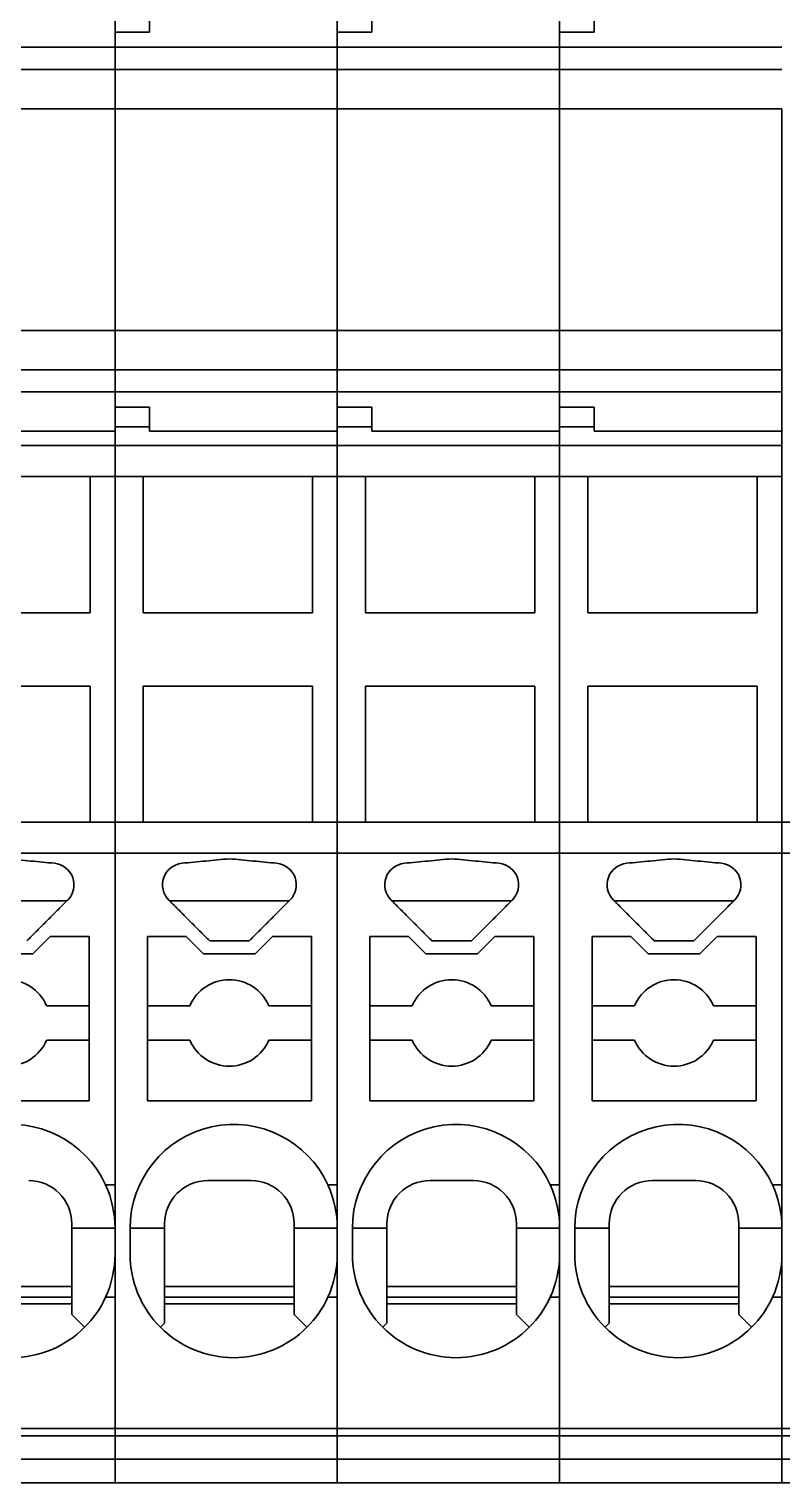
# Model space of a CAD drawing. Header units: millimetres. Extents: x 7 to 587, y 2 to 418.
# Drawn here: x 169.31 to 186.75, y 216 to 249.66 of the extents above; entities that cross this region are included whole.
import ezdxf

# ---------------------------------------------------------------- set-up
doc = ezdxf.new("R2010")
doc.units = ezdxf.units.MM
doc.layers.add('GR1_01', color=7, linetype='Continuous')

# ---------------------------------------------------------------- blocks, each defined once
blk = doc.blocks.new('BLKF123')
at = {"layer": 'GR1_01', "color": 3, "linetype": 'Continuous', "lineweight": 35}
for p, q in [((171.3, 250.15), (171.3, 249.24)), ((171.3, 249.24), (166.15, 249.24)), ((171.3, 248.728), (171.3, 249.24)), ((171.3, 248.728), (166.15, 248.728)), ((171.3, 248.728), (171.3, 247.816)), ((171.3, 247.816), (166.15, 247.816)), ((171.3, 247.816), (171.3, 242.684)), ((171.3, 242.684), (166.15, 242.684)), ((171.3, 241.772), (171.3, 242.684)), ((171.3, 241.772), (166.15, 241.772)), ((171.3, 241.772), (171.3, 241.26)), ((166.15, 241.26), (171.3, 241.26)), ((171.3, 240.35), (171.3, 241.26)), ((166.15, 240.018), (171.3, 240.018)), ((171.3, 240.35), (166.95, 240.35)), ((171.3, 240.018), (171.3, 240.35)), ((171.3, 239.3), (171.3, 240.018)), ((170.725, 239.3), (166.8, 239.3)), ((170.725, 236.15), (170.725, 239.3)), ((171.3, 239.3), (170.725, 239.3)), ((171.3, 239.3), (171.3, 231.3)), ((166.8, 236.15), (170.725, 236.15)), ((166.8, 234.45), (170.725, 234.45)), ((170.725, 234.45), (170.725, 231.3)), ((170.725, 231.3), (166.8, 231.3)), ((171.3, 231.3), (170.725, 231.3)), ((171.3, 230.582), (171.3, 231.3)), ((171.3, 230.582), (166.15, 230.582)), ((171.3, 222.9), (171.3, 230.582)), ((167.413, 229.48), (170.187, 229.48)), ((169.8, 228.65), (169.4, 228.25)), ((170.7, 228.65), (169.8, 228.65)), ((170.7, 227.05), (170.7, 228.65)), ((169.4, 228.25), (168.2, 228.25)), ((169.717, 227.05), (170.7, 227.05)), ((170.7, 226.25), (170.7, 227.05)), ((170.7, 226.25), (169.717, 226.25)), ((170.7, 224.85), (170.7, 226.25)), ((166.9, 224.85), (170.7, 224.85)), ((171.3, 222.9), (171.082, 222.9)), ((171.3, 221.9), (171.3, 222.9)), ((170.3, 222), (170.3, 221.9)), ((170.3, 221.9), (171.3, 221.9)), ((170.3, 220.55), (170.3, 221.9)), ((171.3, 221.9), (171.3, 221.3)), ((171.3, 220.3), (171.3, 221.3)), ((170.3, 220.55), (167.3, 220.55)), ((170.3, 220.3), (170.3, 220.55)), ((170.3, 220.3), (167.3, 220.3)), ((170.3, 220.15), (170.3, 220.3)), ((171.3, 220.3), (171.082, 220.3)), ((171.3, 217.257), (171.3, 220.3)), ((167.3, 220.15), (170.3, 220.15)), ((170.3, 219.9), (170.3, 220.15)), ((170.3, 219.9), (170.597, 219.603)), ((171.3, 217.257), (166.15, 217.257)), ((171.3, 217.257), (171.3, 217.088)), ((171.3, 217.088), (166.15, 217.088)), ((171.3, 217.088), (171.3, 216.548)), ((166.15, 216.548), (171.3, 216.548)), ((171.3, 216.548), (171.3, 216)), ((171.3, 216), (166.15, 216))]:
    blk.add_line(p, q, dxfattribs=at)
for centre, radius, start, end in [((169.85, 229.85), 0.5, 315, 84.5597), ((168.8, 226.65), 1, 23.5782, 156.4218), ((168.8, 226.65), 1, 203.5782, 336.4218), ((168.9, 221.9), 2.4, 24.6243, 180), ((169.3, 222), 1, 0, 90), ((168.9, 221.9), 2.4, 0, 24.6243), ((168.9, 221.3), 2.4, 335.3757, 0), ((168.9, 221.3), 2.4, 315, 335.3757), ((168.9, 221.3), 2.4, 225, 315)]:
    blk.add_arc(centre, radius, start, end, dxfattribs=at)
for points in [[(169.897, 230.348), (169.806, 230.356), (169.623, 230.374), (169.349, 230.4), (169.074, 230.426), (168.891, 230.444), (168.8, 230.452)], [(170.204, 229.496), (170.201, 229.494), (170.195, 229.488), (170.19, 229.483), (170.187, 229.48)]]:
    blk.add_open_spline(points, degree=3, dxfattribs=at)
blk.add_open_spline([(170.187, 229.48), (170.111, 229.404), (169.959, 229.252), (169.728, 229.02), (169.494, 228.787), (169.336, 228.629), (169.257, 228.55)], degree=3, knots=[0, 0, 0, 0, 0.323038, 0.646076, 0.980696, 1.315315, 1.315315, 1.315315, 1.315315], dxfattribs=at)
blk = doc.blocks.new('BLKF124')
at = {"layer": 'GR1_01', "color": 3, "linetype": 'Continuous', "lineweight": 35}
for p, q in [((176.45, 250.15), (176.45, 249.24)), ((171.3, 249.593), (171.3, 250.049)), ((172.1, 250.049), (172.1, 249.593)), ((172.1, 249.593), (171.3, 249.593)), ((171.3, 249.24), (171.3, 249.593)), ((171.3, 248.728), (171.3, 249.24)), ((176.45, 249.24), (171.3, 249.24)), ((176.45, 248.728), (176.45, 249.24)), ((171.3, 247.816), (171.3, 248.728)), ((176.45, 248.728), (171.3, 248.728)), ((176.45, 248.728), (176.45, 247.816)), ((171.3, 242.684), (171.3, 247.816)), ((176.45, 247.816), (171.3, 247.816)), ((176.45, 247.816), (176.45, 242.684)), ((171.3, 241.772), (171.3, 242.684)), ((176.45, 242.684), (171.3, 242.684)), ((176.45, 241.772), (176.45, 242.684)), ((176.45, 241.772), (171.3, 241.772)), ((171.3, 241.772), (171.3, 241.26)), ((176.45, 241.772), (176.45, 241.26)), ((171.3, 240.907), (171.3, 241.26)), ((171.3, 241.26), (176.45, 241.26)), ((176.45, 240.35), (176.45, 241.26)), ((171.3, 240.451), (171.3, 240.907)), ((172.1, 240.907), (171.3, 240.907)), ((172.1, 240.907), (172.1, 240.451)), ((172.1, 240.451), (171.3, 240.451)), ((171.3, 240.018), (171.3, 240.451)), ((172.1, 240.451), (172.1, 240.35)), ((171.3, 240.018), (176.45, 240.018)), ((171.3, 239.3), (171.3, 240.018)), ((176.45, 240.35), (172.1, 240.35)), ((176.45, 240.018), (176.45, 240.35)), ((176.45, 239.3), (176.45, 240.018)), ((171.3, 231.3), (171.3, 239.3)), ((171.95, 239.3), (171.3, 239.3)), ((171.95, 236.15), (171.95, 239.3)), ((175.875, 239.3), (171.95, 239.3)), ((175.875, 236.15), (175.875, 239.3)), ((176.45, 239.3), (175.875, 239.3)), ((176.45, 239.3), (176.45, 231.3)), ((171.95, 236.15), (175.875, 236.15)), ((171.95, 234.45), (175.875, 234.45)), ((171.95, 234.45), (171.95, 231.3)), ((175.875, 234.45), (175.875, 231.3)), ((171.95, 231.3), (171.3, 231.3)), ((171.3, 230.582), (171.3, 231.3)), ((175.875, 231.3), (171.95, 231.3)), ((176.45, 231.3), (175.875, 231.3)), ((176.45, 230.582), (176.45, 231.3)), ((171.3, 217.257), (171.3, 230.582)), ((176.45, 230.582), (171.3, 230.582)), ((176.45, 222.9), (176.45, 230.582)), ((172.563, 229.48), (175.337, 229.48)), ((172.95, 228.65), (172.05, 228.65)), ((172.05, 228.65), (172.05, 227.05)), ((173.35, 228.25), (172.95, 228.65)), ((174.95, 228.65), (174.55, 228.25)), ((175.85, 228.65), (174.95, 228.65)), ((175.85, 227.05), (175.85, 228.65)), ((174.55, 228.25), (173.35, 228.25)), ((172.05, 227.05), (172.05, 226.25)), ((172.05, 227.05), (173.033, 227.05)), ((174.867, 227.05), (175.85, 227.05)), ((175.85, 226.25), (175.85, 227.05)), ((172.05, 226.25), (172.05, 224.85)), ((173.033, 226.25), (172.05, 226.25)), ((175.85, 226.25), (174.867, 226.25)), ((175.85, 224.85), (175.85, 226.25)), ((172.05, 224.85), (175.85, 224.85)), ((176.45, 222.9), (176.232, 222.9)), ((176.45, 221.9), (176.45, 222.9)), ((172.45, 221.9), (171.65, 221.9)), ((171.65, 221.9), (171.65, 221.3)), ((172.45, 222), (172.45, 221.9)), ((172.45, 221.9), (172.45, 220.55)), ((175.45, 222), (175.45, 221.9)), ((175.45, 221.9), (176.45, 221.9)), ((175.45, 220.55), (175.45, 221.9)), ((176.45, 221.9), (176.45, 221.3)), ((176.45, 220.3), (176.45, 221.3)), ((175.45, 220.55), (172.45, 220.55)), ((172.45, 220.55), (172.45, 220.3)), ((175.45, 220.3), (175.45, 220.55)), ((175.45, 220.3), (172.45, 220.3)), ((172.45, 220.3), (172.45, 220.15)), ((175.45, 220.15), (175.45, 220.3)), ((176.45, 220.3), (176.232, 220.3)), ((176.45, 217.257), (176.45, 220.3)), ((172.45, 220.15), (175.45, 220.15)), ((172.45, 220.15), (172.45, 219.7)), ((175.45, 219.9), (175.45, 220.15)), ((175.45, 219.9), (175.747, 219.603)), ((172.45, 219.7), (172.353, 219.603)), ((171.3, 217.088), (171.3, 217.257)), ((176.45, 217.257), (171.3, 217.257)), ((176.45, 217.257), (176.45, 217.088)), ((171.3, 216.548), (171.3, 217.088)), ((176.45, 217.088), (171.3, 217.088)), ((176.45, 217.088), (176.45, 216.548)), ((171.3, 216), (171.3, 216.548)), ((171.3, 216.548), (176.45, 216.548)), ((176.45, 216.548), (176.45, 216)), ((176.45, 216), (171.3, 216))]:
    blk.add_line(p, q, dxfattribs=at)
for centre, radius, start, end in [((172.9, 229.85), 0.5, 95.4406, 224.9997), ((175, 229.85), 0.5, 315, 84.5597), ((173.95, 226.65), 1, 23.5782, 156.4218), ((173.95, 226.65), 1, 203.5782, 336.4218), ((174.05, 221.9), 2.4, 24.6243, 180), ((173.45, 222), 1, 90, 180), ((174.45, 222), 1, 0, 90), ((174.05, 221.9), 2.4, 0, 24.6243), ((174.05, 221.3), 2.4, 180, 225), ((174.05, 221.3), 2.4, 335.3757, 0), ((174.05, 221.3), 2.4, 315, 335.3757), ((174.05, 221.3), 2.4, 225, 315)]:
    blk.add_arc(centre, radius, start, end, dxfattribs=at)
for points in [[(173.95, 230.452), (173.859, 230.444), (173.676, 230.426), (173.401, 230.4), (173.127, 230.374), (172.944, 230.356), (172.853, 230.348)], [(175.047, 230.348), (174.956, 230.356), (174.773, 230.374), (174.499, 230.4), (174.224, 230.426), (174.041, 230.444), (173.95, 230.452)], [(172.546, 229.496), (172.549, 229.494), (172.555, 229.488), (172.56, 229.483), (172.563, 229.48)], [(175.354, 229.496), (175.351, 229.494), (175.345, 229.488), (175.34, 229.483), (175.337, 229.48)], [(174.407, 228.55), (174.331, 228.55), (174.179, 228.55), (173.95, 228.55), (173.721, 228.55), (173.569, 228.55), (173.493, 228.55)]]:
    blk.add_open_spline(points, degree=3, dxfattribs=at)
for points, knots in [([(172.563, 229.48), (172.639, 229.404), (172.791, 229.252), (173.022, 229.02), (173.256, 228.787), (173.414, 228.629), (173.493, 228.55)], [0, 0, 0, 0, 0.323038, 0.646076, 0.980696, 1.315315, 1.315315, 1.315315, 1.315315]), ([(175.337, 229.48), (175.261, 229.404), (175.109, 229.252), (174.878, 229.02), (174.644, 228.787), (174.486, 228.629), (174.407, 228.55)], [0, 0, 0, 0, 0.323038, 0.646076, 0.980696, 1.315315, 1.315315, 1.315315, 1.315315]), ([(174.45, 223), (174.409, 223), (174.326, 223), (174.197, 223), (174.063, 223), (173.929, 223), (173.799, 223), (173.676, 223), (173.56, 223), (173.486, 223), (173.45, 223)], [0, 0, 0, 0, 0.1216783, 0.2511232, 0.3866031, 0.5226333, 0.6535034, 0.7768386, 0.8919103, 1, 1, 1, 1])]:
    blk.add_open_spline(points, degree=3, knots=knots, dxfattribs=at)
blk = doc.blocks.new('BLKF125')
at = {"layer": 'GR1_01', "color": 3, "linetype": 'Continuous', "lineweight": 35}
for p, q in [((181.6, 250.15), (181.6, 249.24)), ((176.45, 249.593), (176.45, 250.049)), ((177.25, 250.049), (177.25, 249.593)), ((177.25, 249.593), (176.45, 249.593)), ((176.45, 249.24), (176.45, 249.593)), ((176.45, 248.728), (176.45, 249.24)), ((181.6, 249.24), (176.45, 249.24)), ((181.6, 248.728), (181.6, 249.24)), ((176.45, 247.816), (176.45, 248.728)), ((181.6, 248.728), (176.45, 248.728)), ((181.6, 248.728), (181.6, 247.816)), ((176.45, 242.684), (176.45, 247.816)), ((181.6, 247.816), (176.45, 247.816)), ((181.6, 247.816), (181.6, 242.684)), ((176.45, 241.772), (176.45, 242.684)), ((181.6, 242.684), (176.45, 242.684)), ((181.6, 241.772), (181.6, 242.684)), ((181.6, 241.772), (176.45, 241.772)), ((176.45, 241.772), (176.45, 241.26)), ((181.6, 241.772), (181.6, 241.26)), ((176.45, 240.907), (176.45, 241.26)), ((176.45, 241.26), (181.6, 241.26)), ((181.6, 240.35), (181.6, 241.26)), ((176.45, 240.451), (176.45, 240.907)), ((177.25, 240.907), (176.45, 240.907)), ((177.25, 240.907), (177.25, 240.451)), ((177.25, 240.451), (176.45, 240.451)), ((176.45, 240.018), (176.45, 240.451)), ((177.25, 240.451), (177.25, 240.35)), ((176.45, 240.018), (181.6, 240.018)), ((176.45, 239.3), (176.45, 240.018)), ((181.6, 240.35), (177.25, 240.35)), ((181.6, 240.018), (181.6, 240.35)), ((181.6, 239.3), (181.6, 240.018)), ((176.45, 231.3), (176.45, 239.3)), ((177.1, 239.3), (176.45, 239.3)), ((177.1, 236.15), (177.1, 239.3)), ((181.025, 239.3), (177.1, 239.3)), ((181.025, 236.15), (181.025, 239.3)), ((181.6, 239.3), (181.025, 239.3)), ((181.6, 239.3), (181.6, 231.3)), ((177.1, 236.15), (181.025, 236.15)), ((177.1, 234.45), (181.025, 234.45)), ((177.1, 234.45), (177.1, 231.3)), ((181.025, 234.45), (181.025, 231.3)), ((177.1, 231.3), (176.45, 231.3)), ((176.45, 230.582), (176.45, 231.3)), ((181.025, 231.3), (177.1, 231.3)), ((181.6, 231.3), (181.025, 231.3)), ((181.6, 230.582), (181.6, 231.3)), ((176.45, 217.257), (176.45, 230.582)), ((181.6, 230.582), (176.45, 230.582)), ((181.6, 222.9), (181.6, 230.582)), ((177.713, 229.48), (180.487, 229.48)), ((178.1, 228.65), (177.2, 228.65)), ((177.2, 228.65), (177.2, 227.05)), ((178.5, 228.25), (178.1, 228.65)), ((180.1, 228.65), (179.7, 228.25)), ((181, 228.65), (180.1, 228.65)), ((181, 227.05), (181, 228.65)), ((179.7, 228.25), (178.5, 228.25)), ((177.2, 227.05), (177.2, 226.25)), ((177.2, 227.05), (178.183, 227.05)), ((180.017, 227.05), (181, 227.05)), ((181, 226.25), (181, 227.05)), ((177.2, 226.25), (177.2, 224.85)), ((178.183, 226.25), (177.2, 226.25)), ((181, 226.25), (180.017, 226.25)), ((181, 224.85), (181, 226.25)), ((177.2, 224.85), (181, 224.85)), ((181.6, 222.9), (181.382, 222.9)), ((181.6, 221.9), (181.6, 222.9)), ((177.6, 221.9), (176.8, 221.9)), ((176.8, 221.9), (176.8, 221.3)), ((177.6, 222), (177.6, 221.9)), ((177.6, 221.9), (177.6, 220.55)), ((180.6, 222), (180.6, 221.9)), ((180.6, 221.9), (181.6, 221.9)), ((180.6, 220.55), (180.6, 221.9)), ((181.6, 221.9), (181.6, 221.3)), ((181.6, 220.3), (181.6, 221.3)), ((180.6, 220.55), (177.6, 220.55)), ((177.6, 220.55), (177.6, 220.3)), ((180.6, 220.3), (180.6, 220.55)), ((180.6, 220.3), (177.6, 220.3)), ((177.6, 220.3), (177.6, 220.15)), ((180.6, 220.15), (180.6, 220.3)), ((181.6, 220.3), (181.382, 220.3)), ((181.6, 217.257), (181.6, 220.3)), ((177.6, 220.15), (180.6, 220.15)), ((177.6, 220.15), (177.6, 219.7)), ((180.6, 219.9), (180.6, 220.15)), ((180.6, 219.9), (180.897, 219.603)), ((177.6, 219.7), (177.503, 219.603)), ((176.45, 217.088), (176.45, 217.257)), ((181.6, 217.257), (176.45, 217.257)), ((181.6, 217.257), (181.6, 217.088)), ((176.45, 216.548), (176.45, 217.088)), ((181.6, 217.088), (176.45, 217.088)), ((181.6, 217.088), (181.6, 216.548)), ((176.45, 216), (176.45, 216.548)), ((176.45, 216.548), (181.6, 216.548)), ((181.6, 216.548), (181.6, 216)), ((181.6, 216), (176.45, 216))]:
    blk.add_line(p, q, dxfattribs=at)
for centre, radius, start, end in [((178.05, 229.85), 0.5, 95.4406, 224.9997), ((180.15, 229.85), 0.5, 315, 84.5597), ((179.1, 226.65), 1, 23.5782, 156.4218), ((179.1, 226.65), 1, 203.5782, 336.4218), ((179.2, 221.9), 2.4, 24.6243, 180), ((178.6, 222), 1, 90, 180), ((179.6, 222), 1, 0, 90), ((179.2, 221.9), 2.4, 0, 24.6243), ((179.2, 221.3), 2.4, 180, 225), ((179.2, 221.3), 2.4, 335.3757, 0), ((179.2, 221.3), 2.4, 315, 335.3757), ((179.2, 221.3), 2.4, 225, 315)]:
    blk.add_arc(centre, radius, start, end, dxfattribs=at)
for points in [[(179.1, 230.452), (179.009, 230.444), (178.826, 230.426), (178.551, 230.4), (178.277, 230.374), (178.094, 230.356), (178.003, 230.348)], [(180.197, 230.348), (180.106, 230.356), (179.923, 230.374), (179.649, 230.4), (179.374, 230.426), (179.191, 230.444), (179.1, 230.452)], [(177.696, 229.496), (177.699, 229.494), (177.705, 229.488), (177.71, 229.483), (177.713, 229.48)], [(180.504, 229.496), (180.501, 229.494), (180.495, 229.488), (180.49, 229.483), (180.487, 229.48)], [(179.557, 228.55), (179.481, 228.55), (179.329, 228.55), (179.1, 228.55), (178.871, 228.55), (178.719, 228.55), (178.643, 228.55)]]:
    blk.add_open_spline(points, degree=3, dxfattribs=at)
for points, knots in [([(177.713, 229.48), (177.789, 229.404), (177.941, 229.252), (178.172, 229.02), (178.406, 228.787), (178.564, 228.629), (178.643, 228.55)], [0, 0, 0, 0, 0.323038, 0.646076, 0.980696, 1.315315, 1.315315, 1.315315, 1.315315]), ([(180.487, 229.48), (180.411, 229.404), (180.259, 229.252), (180.028, 229.02), (179.794, 228.787), (179.636, 228.629), (179.557, 228.55)], [0, 0, 0, 0, 0.323038, 0.646076, 0.980696, 1.315315, 1.315315, 1.315315, 1.315315]), ([(179.6, 223), (179.559, 223), (179.476, 223), (179.347, 223), (179.213, 223), (179.079, 223), (178.949, 223), (178.826, 223), (178.71, 223), (178.636, 223), (178.6, 223)], [0, 0, 0, 0, 0.1216783, 0.2511232, 0.3866031, 0.5226333, 0.6535034, 0.7768386, 0.8919103, 1, 1, 1, 1])]:
    blk.add_open_spline(points, degree=3, knots=knots, dxfattribs=at)
blk = doc.blocks.new('BLKF126')
at = {"layer": 'GR1_01', "color": 3, "linetype": 'Continuous', "lineweight": 35}
for p, q in [((181.6, 249.593), (181.6, 250.049)), ((182.4, 250.049), (182.4, 249.593)), ((182.4, 249.593), (181.6, 249.593)), ((181.6, 249.24), (181.6, 249.593)), ((181.6, 248.728), (181.6, 249.24)), ((186.75, 249.24), (181.6, 249.24)), ((181.6, 247.816), (181.6, 248.728)), ((186.75, 248.728), (181.6, 248.728)), ((181.6, 242.684), (181.6, 247.816)), ((186.75, 247.816), (181.6, 247.816)), ((186.75, 247.816), (186.75, 242.684)), ((181.6, 241.772), (181.6, 242.684)), ((186.75, 242.684), (181.6, 242.684)), ((186.75, 241.772), (186.75, 242.684)), ((186.75, 241.772), (181.6, 241.772)), ((181.6, 241.772), (181.6, 241.26)), ((186.75, 241.772), (186.75, 241.26)), ((181.6, 240.907), (181.6, 241.26)), ((181.6, 241.26), (186.75, 241.26)), ((186.75, 240.35), (186.75, 241.26)), ((181.6, 240.451), (181.6, 240.907)), ((182.4, 240.907), (181.6, 240.907)), ((182.4, 240.907), (182.4, 240.451)), ((182.4, 240.451), (181.6, 240.451)), ((181.6, 240.018), (181.6, 240.451)), ((182.4, 240.451), (182.4, 240.35)), ((181.6, 240.018), (186.75, 240.018)), ((181.6, 239.3), (181.6, 240.018)), ((186.75, 240.35), (182.4, 240.35)), ((186.75, 240.018), (186.75, 240.35)), ((186.75, 239.3), (186.75, 240.018)), ((181.6, 231.3), (181.6, 239.3)), ((182.25, 239.3), (181.6, 239.3)), ((182.25, 236.15), (182.25, 239.3)), ((186.175, 239.3), (182.25, 239.3)), ((186.175, 236.15), (186.175, 239.3)), ((186.75, 239.3), (186.175, 239.3)), ((186.75, 239.3), (186.75, 231.3)), ((182.25, 236.15), (186.175, 236.15)), ((182.25, 234.45), (186.175, 234.45)), ((182.25, 234.45), (182.25, 231.3)), ((186.175, 234.45), (186.175, 231.3)), ((182.25, 231.3), (181.6, 231.3)), ((181.6, 230.582), (181.6, 231.3)), ((186.175, 231.3), (182.25, 231.3)), ((186.75, 231.3), (186.175, 231.3)), ((186.75, 230.582), (186.75, 231.3)), ((181.6, 217.257), (181.6, 230.582)), ((186.75, 230.582), (181.6, 230.582)), ((186.75, 222.9), (186.75, 230.582)), ((182.863, 229.48), (185.637, 229.48)), ((183.25, 228.65), (182.35, 228.65)), ((182.35, 228.65), (182.35, 227.05)), ((183.65, 228.25), (183.25, 228.65)), ((185.25, 228.65), (184.85, 228.25)), ((186.15, 228.65), (185.25, 228.65)), ((186.15, 227.05), (186.15, 228.65)), ((184.85, 228.25), (183.65, 228.25)), ((182.35, 227.05), (182.35, 226.25)), ((182.35, 227.05), (183.333, 227.05)), ((185.167, 227.05), (186.15, 227.05)), ((186.15, 226.25), (186.15, 227.05)), ((182.35, 226.25), (182.35, 224.85)), ((183.333, 226.25), (182.35, 226.25)), ((186.15, 226.25), (185.167, 226.25)), ((186.15, 224.85), (186.15, 226.25)), ((182.35, 224.85), (186.15, 224.85)), ((186.75, 222.9), (186.532, 222.9)), ((186.75, 221.9), (186.75, 222.9)), ((182.75, 221.9), (181.95, 221.9)), ((181.95, 221.9), (181.95, 221.3)), ((182.75, 222), (182.75, 221.9)), ((182.75, 221.9), (182.75, 220.55)), ((185.75, 222), (185.75, 221.9)), ((185.75, 221.9), (186.75, 221.9)), ((185.75, 220.55), (185.75, 221.9)), ((186.75, 221.9), (186.75, 221.3)), ((186.75, 220.3), (186.75, 221.3)), ((185.75, 220.55), (182.75, 220.55)), ((182.75, 220.55), (182.75, 220.3)), ((185.75, 220.3), (185.75, 220.55)), ((185.75, 220.3), (182.75, 220.3)), ((182.75, 220.3), (182.75, 220.15)), ((185.75, 220.15), (185.75, 220.3)), ((186.75, 220.3), (186.532, 220.3)), ((186.75, 217.257), (186.75, 220.3)), ((182.75, 220.15), (185.75, 220.15)), ((182.75, 220.15), (182.75, 219.7)), ((185.75, 219.9), (185.75, 220.15)), ((185.75, 219.9), (186.047, 219.603)), ((182.75, 219.7), (182.653, 219.603)), ((181.6, 217.088), (181.6, 217.257)), ((186.75, 217.257), (181.6, 217.257)), ((186.75, 217.257), (186.75, 217.088)), ((181.6, 216.548), (181.6, 217.088)), ((186.75, 217.088), (181.6, 217.088)), ((186.75, 217.088), (186.75, 216.548)), ((181.6, 216), (181.6, 216.548)), ((181.6, 216.548), (186.75, 216.548)), ((186.75, 216.548), (186.75, 216)), ((186.75, 216), (181.6, 216))]:
    blk.add_line(p, q, dxfattribs=at)
for centre, radius, start, end in [((183.2, 229.85), 0.5, 95.4406, 224.9997), ((185.3, 229.85), 0.5, 315, 84.5597), ((184.25, 226.65), 1, 23.5782, 156.4218), ((184.25, 226.65), 1, 203.5782, 336.4218), ((184.35, 221.9), 2.4, 24.6243, 180), ((183.75, 222), 1, 90, 180), ((184.75, 222), 1, 0, 90), ((184.35, 221.9), 2.4, 0, 24.6243), ((184.35, 221.3), 2.4, 180, 225), ((184.35, 221.3), 2.4, 335.3757, 0), ((184.35, 221.3), 2.4, 315, 335.3757), ((184.35, 221.3), 2.4, 225, 315)]:
    blk.add_arc(centre, radius, start, end, dxfattribs=at)
for points in [[(184.25, 230.452), (184.159, 230.444), (183.976, 230.426), (183.701, 230.4), (183.427, 230.374), (183.244, 230.356), (183.153, 230.348)], [(185.347, 230.348), (185.256, 230.356), (185.073, 230.374), (184.799, 230.4), (184.524, 230.426), (184.341, 230.444), (184.25, 230.452)], [(182.846, 229.496), (182.849, 229.494), (182.855, 229.488), (182.86, 229.483), (182.863, 229.48)], [(185.654, 229.496), (185.651, 229.494), (185.645, 229.488), (185.64, 229.483), (185.637, 229.48)], [(184.707, 228.55), (184.631, 228.55), (184.479, 228.55), (184.25, 228.55), (184.021, 228.55), (183.869, 228.55), (183.793, 228.55)]]:
    blk.add_open_spline(points, degree=3, dxfattribs=at)
for points, knots in [([(182.863, 229.48), (182.939, 229.404), (183.091, 229.252), (183.322, 229.02), (183.556, 228.787), (183.714, 228.629), (183.793, 228.55)], [0, 0, 0, 0, 0.323038, 0.646076, 0.980696, 1.315315, 1.315315, 1.315315, 1.315315]), ([(185.637, 229.48), (185.561, 229.404), (185.409, 229.252), (185.178, 229.02), (184.944, 228.787), (184.786, 228.629), (184.707, 228.55)], [0, 0, 0, 0, 0.323038, 0.646076, 0.980696, 1.315315, 1.315315, 1.315315, 1.315315]), ([(184.75, 223), (184.709, 223), (184.626, 223), (184.497, 223), (184.363, 223), (184.229, 223), (184.099, 223), (183.976, 223), (183.86, 223), (183.786, 223), (183.75, 223)], [0, 0, 0, 0, 0.1216783, 0.2511232, 0.3866031, 0.5226333, 0.6535034, 0.7768386, 0.8919103, 1, 1, 1, 1])]:
    blk.add_open_spline(points, degree=3, knots=knots, dxfattribs=at)
blk = doc.blocks.new('BLKF127')
at = {"layer": 'GR1_01', "color": 3, "linetype": 'Continuous', "lineweight": 35}
for p, q in [((186.75, 231.3), (186.75, 239.3)), ((187.4, 231.3), (186.75, 231.3)), ((186.75, 230.582), (186.75, 231.3)), ((186.75, 217.257), (186.75, 230.582)), ((191.9, 230.582), (186.75, 230.582)), ((186.75, 217.088), (186.75, 217.257)), ((191.9, 217.257), (186.75, 217.257)), ((186.75, 216.548), (186.75, 217.088)), ((191.9, 217.088), (186.75, 217.088)), ((186.75, 216), (186.75, 216.548)), ((186.75, 216.548), (191.9, 216.548)), ((191.9, 216), (186.75, 216))]:
    blk.add_line(p, q, dxfattribs=at)
blk = doc.blocks.new('BLKF122')
at = {"layer": 'GR1_01', "color": 3, "linetype": 'Continuous', "lineweight": 35}
for name in ['BLKF123', 'BLKF124', 'BLKF125', 'BLKF126', 'BLKF127']:
    blk.add_blockref(name, (0, 0), dxfattribs=at)

msp = doc.modelspace()

# ---------------------------------------------------------------- block references
at = {"layer": 'GR1_01', "color": 3, "linetype": 'Continuous', "lineweight": 35}
msp.add_blockref('BLKF122', (0, 0), dxfattribs=at)

doc.saveas('drawing.dxf')
